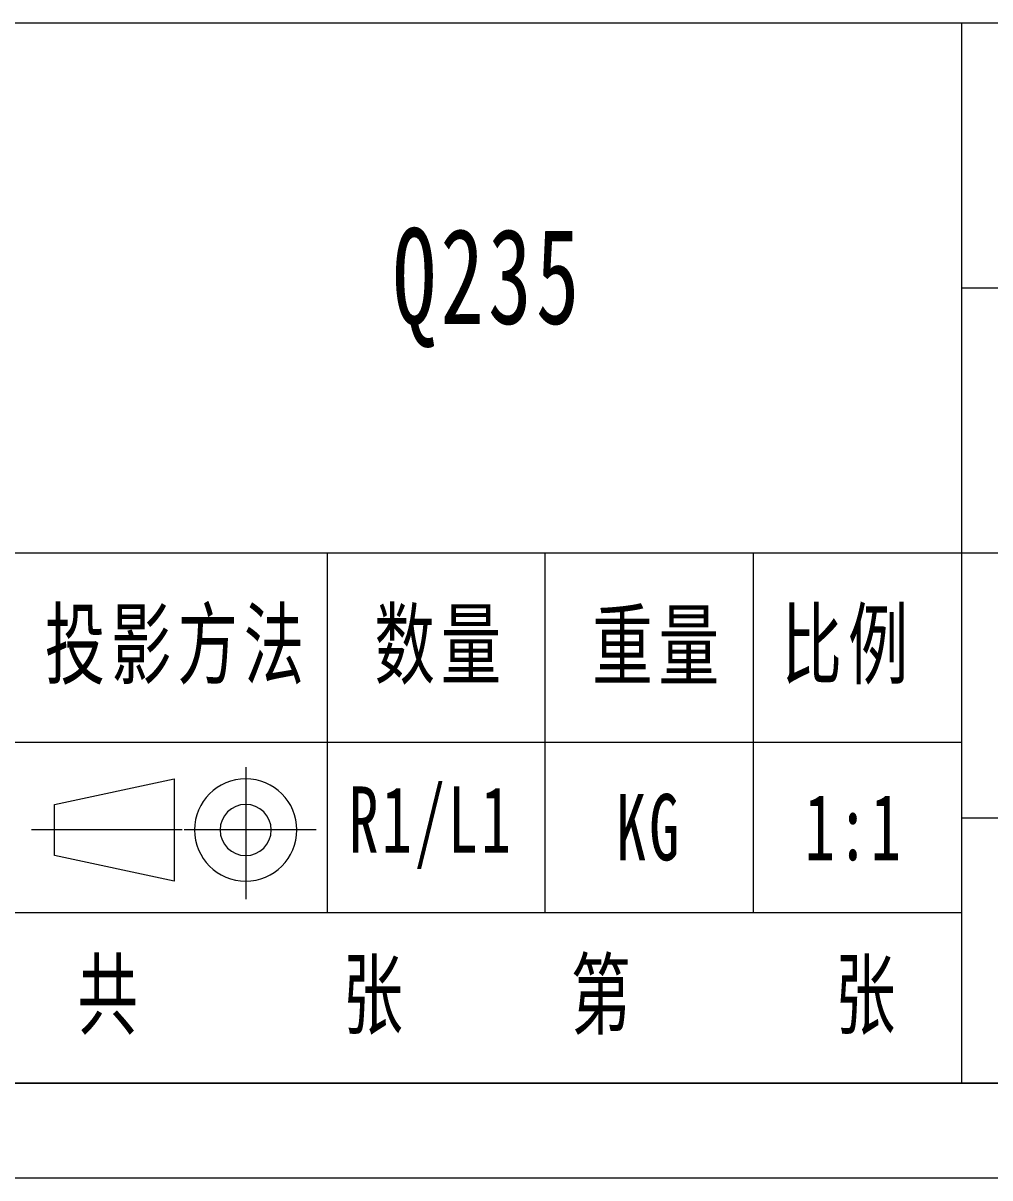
# Model space of a CAD drawing. Header units: millimetres. Extents: x -15766 to 80009, y -9701 to 15159.
# Drawn here: x -13972.9 to -13921.8, y 4666.5 to 4727.5 of the extents above; entities that cross this region are included whole.
import ezdxf

# ---------------------------------------------------------------- set-up
doc = ezdxf.new("R2010")
doc.units = ezdxf.units.MM
doc.linetypes.add('CENTER-HOKUTO_1', pattern=[16, 13, -1, 1, -1])
for name, color, linetype, lineweight in [('CDRAFT0', 7, 'Continuous', 18), ('title_frame', 7, 'Continuous', 18), ('尺寸线层', 3, 'Continuous', 18), ('粗实线层_1', 7, 'Continuous', 15), ('细实线层', 7, 'Continuous', 18)]:
    doc.layers.add(name, color=color, linetype=linetype, lineweight=lineweight)
doc.styles.add('标准', font='', dxfattribs={"width": 0.667})
doc.styles.get('标准').set_extended_font_data('宋体')

# ---------------------------------------------------------------- blocks, each defined once
blk = doc.blocks.new('*X1435')
at = {"layer": 'CDRAFT0'}
blk.add_line((0, 0), (420, 0), dxfattribs=at)
at = {"layer": '粗实线层_1'}
blk.add_line((25, 5), (415, 5), dxfattribs=at)

msp = doc.modelspace()

# ---------------------------------------------------------------- linework, layer by layer
at = {"layer": '粗实线层_1'}
for p, q in [((-13873.31872, 4727.51982), (-14053.31872, 4727.51982)), ((-13923.31872, 4727.51982), (-13923.31872, 4671.51982)), ((-13873.31872, 4713.51982), (-13923.31872, 4713.51982)), ((-13923.31872, 4699.51982), (-14053.31872, 4699.51982)), ((-13956.81872, 4699.51982), (-13956.81872, 4680.51982)), ((-13945.31872, 4699.51982), (-13945.31872, 4680.51982)), ((-13934.31872, 4699.51982), (-13934.31872, 4680.51982)), ((-13873.31872, 4699.51982), (-13923.31872, 4699.51982)), ((-13873.31872, 4685.51982), (-13923.31872, 4685.51982)), ((-13923.31872, 4680.51982), (-13973.31872, 4680.51982)), ((-13873.31872, 4671.51982), (-14053.31872, 4671.51982))]:
    msp.add_line(p, q, dxfattribs=at)
at = {"layer": '细实线层'}
msp.add_line((-13923.31872, 4689.51982), (-13973.31872, 4689.51982), dxfattribs=at)
at = {"layer": '细实线层', "color": 2, "linetype": 'CENTER-HOKUTO_1', "lineweight": 18}
for p, q in [((-13961.1206, 4688.21964), (-13961.1206, 4681.24284)), ((-13964.47068, 4684.89864), (-13972.42874, 4684.89864)), ((-13957.40825, 4684.89864), (-13964.36391, 4684.89864))]:
    msp.add_line(p, q, dxfattribs=at)
at = {"layer": '细实线层', "color": 3}
for p, q in [((-13971.21705, 4686.24864), (-13964.89, 4687.59864)), ((-13964.89, 4687.59864), (-13964.89, 4682.19864)), ((-13971.21705, 4683.54864), (-13971.21705, 4686.24864)), ((-13964.89, 4682.19864), (-13971.21705, 4683.54864))]:
    msp.add_line(p, q, dxfattribs=at)
for radius in [2.7, 1.35]:
    msp.add_arc((-13961.1206, 4684.89864), radius, 0, 359.9893827, dxfattribs=at)

# ---------------------------------------------------------------- block references
at = {"layer": 'title_frame'}
msp.add_blockref('*X1435', (-14288.31872, 4666.51982), dxfattribs=at)

# ---------------------------------------------------------------- texts
at = {"layer": '尺寸线层', "attachment_point": 5, "line_spacing_factor": 1.15057, "style": '标准'}
for s, insert, char_height, width in [('{\\T1.1;Q235}', (-13948.31872, 4713.51982), 5.0503058, 29.4580043), ('\\T1.1;投影方法', (-13964.72372, 4694.51982), 3.5, 22), ('\\T1.1;数量', (-13950.81872, 4694.51982), 3.5, 22), ('\\T1.1;重量', (-13939.31872, 4694.51982), 3.5, 22), ('\\T1.1;比例', (-13929.31872, 4694.51982), 3.5, 22), ('{\\T1.1;R1/L1}', (-13951.31872, 4685.01982), 3.5, 11), ('{\\T1.1;KG}', (-13939.81872, 4685.01982), 3.5, 11), ('\\T1.1;1:1', (-13928.98391, 4685.01982), 3.5, 10.6696195), ('\\T1.1;共', (-13968.24739, 4676.01982), 3.5, 8), ('\\T1.1;张', (-13954.24739, 4676.01982), 3.5, 8), ('\\T1.1;第', (-13942.20848, 4676.01982), 3.5, 8), ('\\T1.1;张', (-13928.24739, 4676.01982), 3.5, 8)]:
    msp.add_mtext(s, dxfattribs=dict(at, insert=insert, char_height=char_height, width=width))

doc.saveas('drawing.dxf')
